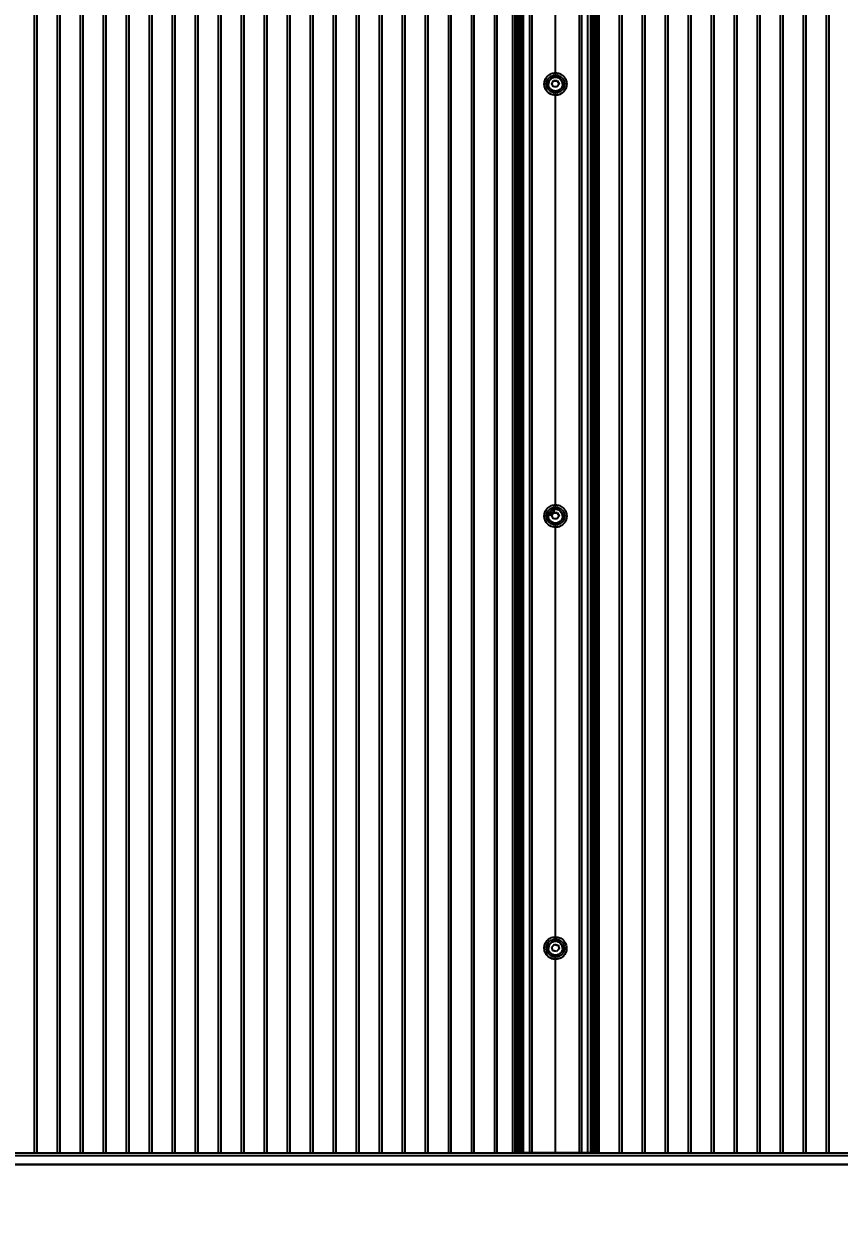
# Model space of a CAD drawing. Header units: millimetres. Extents: x 4625 to 14334, y 16216 to 31562.
# Drawn here: x 6418 to 7056, y 26834 to 27771 of the extents above; entities that cross this region are included whole.
import ezdxf

# ---------------------------------------------------------------- set-up
doc = ezdxf.new("R2010")
doc.units = ezdxf.units.MM
doc.header["$LTSCALE"] = 3
doc.layers.add('Default', color=7, linetype='Continuous')
doc.styles.get("Standard").update_dxf_attribs({"font": 'arial.ttf'})
doc.dimstyles.new('MATEUSZ', dxfattribs={"dimtxt": 35, "dimasz": 16, "dimexe": 0.18, "dimexo": 0.0625, "dimgap": 0.09, "dimtad": 0, "dimdec": 0, "dimdsep": 46, "dimtxsty": 'Standard', "dimblk": 'DOT', "dimcen": 0.09, "dimse1": 1, "dimse2": 1, "dimadec": 0, "dimazin": 0, "dimtfac": 1, "dimtdec": 0, "dimtofl": 0, "dimtmove": 0, "dimatfit": 3, "dimfxl": 1, "dimtolj": 1, "dimtzin": 0, "dimlwd": 9, "dimlwe": 9, "dimarcsym": 0})

# ---------------------------------------------------------------- blocks, each defined once
blk = doc.blocks.new('_Dot')
at = {"color": 0, "linetype": 'ByBlock', "lineweight": -2}
blk.add_line((-0.5, 0), (-1, 0), dxfattribs=at)
at = {"color": 0, "linetype": 'ByBlock', "const_width": 0.5}
blk.add_lwpolyline([(-0.25, 0, 1), (0.25, 0, 1)], format="xyb", close=True, dxfattribs=at)
blk = doc.blocks.new('*D31')
at = {"color": 0, "lineweight": 9, "transparency": 16777216}
for p, q in [((5803.89, 26303.39), (9576.19, 26303.39)), ((13713.73, 26303.39), (9941.43, 26303.39))]:
    blk.add_line(p, q, dxfattribs=at)
at = {"layer": 'Defpoints', "color": 0, "transparency": 16777216}
for p in [(5787.89, 28729.99), (13729.73, 28729.99), (13729.73, 26303.39)]:
    blk.add_point(p, dxfattribs=at)
at = {"color": 0, "lineweight": 9, "transparency": 16777216, "xscale": 16, "yscale": 16, "zscale": 16, "rotation": 180}
blk.add_blockref('_Dot', (5787.89, 26303.39), dxfattribs=at)
at = {"color": 0, "lineweight": 9, "transparency": 16777216, "xscale": 16, "yscale": 16, "zscale": 16}
blk.add_blockref('_Dot', (13729.73, 26303.39), dxfattribs=at)
at = {"color": 0, "transparency": 16777216, "insert": (9758.81, 26303.39), "char_height": 123, "attachment_point": 5}
blk.add_mtext('\\A1;7942', dxfattribs=at)

msp = doc.modelspace()

# ---------------------------------------------------------------- linework, layer by layer
at = {"layer": 'Default'}
for p, q in [((6426.31, 28706.81), (6426.31, 26887.25)), ((6428.31, 28706.81), (6428.31, 26887.25)), ((6444.31, 28706.81), (6444.31, 26887.25)), ((6446.31, 28706.81), (6446.31, 26887.25)), ((6462.31, 28706.81), (6462.31, 26887.25)), ((6464.31, 28706.81), (6464.31, 26887.25)), ((6480.31, 28706.81), (6480.31, 26887.25)), ((6482.31, 28706.81), (6482.31, 26887.25)), ((6498.31, 28706.81), (6498.31, 26887.25)), ((6500.31, 28706.81), (6500.31, 26887.25)), ((6516.31, 28706.81), (6516.31, 26887.25)), ((6518.31, 28706.81), (6518.31, 26887.25)), ((6534.31, 28706.81), (6534.31, 26887.25)), ((6536.31, 28706.81), (6536.31, 26887.25)), ((6552.31, 28706.81), (6552.31, 26887.25)), ((6554.31, 28706.81), (6554.31, 26887.25)), ((6570.31, 28706.81), (6570.31, 26887.25)), ((6572.31, 28706.81), (6572.31, 26887.25)), ((6588.31, 28706.81), (6588.31, 26887.25)), ((6590.31, 28706.81), (6590.31, 26887.25)), ((6606.31, 28706.81), (6606.31, 26887.25)), ((6608.31, 28706.81), (6608.31, 26887.25)), ((6624.31, 28706.81), (6624.31, 26887.25)), ((6626.31, 28706.81), (6626.31, 26887.25)), ((6642.31, 28706.81), (6642.31, 26887.25)), ((6644.31, 28706.81), (6644.31, 26887.25)), ((6660.31, 28706.81), (6660.31, 26887.25)), ((6662.31, 28706.81), (6662.31, 26887.25)), ((6678.31, 28706.81), (6678.31, 26887.25)), ((6680.31, 28706.81), (6680.31, 26887.25)), ((6696.31, 28706.81), (6696.31, 26887.25)), ((6698.31, 28706.81), (6698.31, 26887.25)), ((6714.31, 28706.81), (6714.31, 26887.25)), ((6716.31, 28706.81), (6716.31, 26887.25)), ((6732.31, 28706.81), (6732.31, 26887.25)), ((6734.31, 28706.81), (6734.31, 26887.25)), ((6750.31, 28706.81), (6750.31, 26887.25)), ((6752.31, 28706.81), (6752.31, 26887.25)), ((6768.31, 28706.81), (6768.31, 26887.25)), ((6770.31, 28706.81), (6770.31, 26887.25)), ((6786.31, 28706.81), (6786.31, 26887.25)), ((6788.31, 28706.81), (6788.31, 26887.25)), ((6800.64, 26887.39), (6800.64, 28706.95)), ((6802.64, 26887.84), (6802.64, 28707.4)), ((6804.14, 28707.83), (6804.14, 26888.27)), ((6804.14, 28707.47), (6804.14, 26887.91)), ((6804.26, 26887.98), (6804.26, 28707.54)), ((6804.95, 28707.9), (6804.95, 26888.34)), ((6805.89, 28707.74), (6805.89, 26888.19)), ((6805.89, 28707.54), (6805.89, 26887.98)), ((6806.64, 26887.98), (6806.64, 28707.54)), ((6807.64, 26887.98), (6807.64, 28707.54)), ((6809.14, 26888.09), (6809.14, 28707.64)), ((6813.89, 28707.82), (6813.89, 26888.27)), ((6815.64, 28707.82), (6815.64, 26888.26)), ((6852.64, 28707.82), (6852.64, 26888.26)), ((6854.39, 28707.82), (6854.39, 26888.27)), ((6859.14, 28707.64), (6859.14, 26888.09)), ((6861.64, 28707.54), (6861.64, 26887.98)), ((6862.39, 28707.74), (6862.39, 26888.19)), ((6862.39, 28707.54), (6862.39, 26887.98)), ((6863.33, 28707.9), (6863.33, 26888.34)), ((6864.03, 28707.54), (6864.03, 26887.98)), ((6864.14, 28707.83), (6864.14, 26888.27)), ((6865.64, 28707.4), (6865.64, 26887.84)), ((6865.97, 28706.81), (6865.97, 26887.25)), ((6867.64, 28706.95), (6867.64, 26887.39)), ((6867.97, 28706.81), (6867.97, 26887.25)), ((6883.97, 28706.81), (6883.97, 26887.25)), ((6885.97, 28706.81), (6885.97, 26887.25)), ((6901.97, 28706.81), (6901.97, 26887.25)), ((6903.97, 28706.81), (6903.97, 26887.25)), ((6919.97, 28706.81), (6919.97, 26887.25)), ((6921.97, 28706.81), (6921.97, 26887.25)), ((6937.97, 28706.81), (6937.97, 26887.25)), ((6939.97, 28706.81), (6939.97, 26887.25)), ((6955.97, 28706.81), (6955.97, 26887.25)), ((6957.97, 28706.81), (6957.97, 26887.25)), ((6973.97, 28706.81), (6973.97, 26887.25)), ((6975.97, 28706.81), (6975.97, 26887.25)), ((6991.97, 28706.81), (6991.97, 26887.25)), ((6993.97, 28706.81), (6993.97, 26887.25)), ((7009.97, 28706.81), (7009.97, 26887.25)), ((7011.97, 28706.81), (7011.97, 26887.25)), ((7027.97, 28706.81), (7027.97, 26887.25)), ((7029.97, 28706.81), (7029.97, 26887.25)), ((7045.97, 28706.81), (7045.97, 26887.25)), ((7047.97, 28706.81), (7047.97, 26887.25)), ((6834.14, 27729.49), (6834.14, 27858.17)), ((6831.25, 27724.08), (6832.7, 27726.58)), ((6832.7, 27726.58), (6832.7, 27726.76)), ((6832.7, 27726.58), (6835.58, 27726.58)), ((6835.58, 27726.58), (6835.58, 27726.76)), ((6835.58, 27726.58), (6837.03, 27724.08)), ((6834.14, 27391.56), (6834.14, 27718.51)), ((6831.25, 27386.16), (6832.7, 27388.65)), ((6832.7, 27388.65), (6835.58, 27388.65)), ((6835.58, 27388.65), (6837.03, 27386.16)), ((6834.14, 27053.64), (6834.14, 27380.59)), ((6831.33, 27048.88), (6833.29, 27050.99)), ((6834.99, 27045.48), (6832.18, 27046.13)), ((6833.29, 27050.99), (6833.29, 27051.17)), ((6833.29, 27050.99), (6836.11, 27050.35)), ((6836.95, 27047.59), (6834.99, 27045.48)), ((6836.11, 27050.35), (6836.95, 27047.59)), ((6834.14, 26888.54), (6834.14, 27042.66)), ((5955.81, 26887.98), (8502.31, 26887.98)), ((5955.81, 26885.99), (8502.31, 26885.99)), ((8474.06, 26878.9), (5987.8, 26878.9)), ((5987.83, 26878.91), (8474.03, 26878.91))]:
    msp.add_line(p, q, dxfattribs=at)
for points in [[(6834.14, 27715.36, 0), (6833.35, 27715.39, 0), (6832.55, 27715.5, 0), (6831.73, 27715.69, 0), (6830.92, 27715.97, 0), (6830.12, 27716.33, 0), (6829.35, 27716.78, 0), (6828.63, 27717.31, 0), (6827.95, 27717.91, 0), (6827.35, 27718.58, 0), (6826.82, 27719.31, 0), (6826.37, 27720.08, 0), (6826, 27720.87, 0), (6825.73, 27721.68, 0), (6825.54, 27722.5, 0), (6825.43, 27723.3, 0), (6825.39, 27724.08, 0), (6825.43, 27724.87, 0), (6825.54, 27725.67, 0), (6825.73, 27726.49, 0), (6826, 27727.3, 0), (6826.37, 27728.09, 0), (6826.82, 27728.86, 0), (6827.35, 27729.59, 0), (6827.95, 27730.26, 0), (6828.63, 27730.86, 0), (6829.35, 27731.39, 0), (6830.12, 27731.84, 0), (6830.92, 27732.2, 0), (6831.73, 27732.48, 0), (6832.55, 27732.67, 0), (6833.35, 27732.78, 0), (6834.14, 27732.81, 0), (6834.93, 27732.78, 0), (6835.73, 27732.67, 0), (6836.55, 27732.48, 0), (6837.36, 27732.2, 0), (6838.16, 27731.84, 0), (6838.93, 27731.39, 0), (6839.66, 27730.86, 0), (6840.33, 27730.26, 0), (6840.93, 27729.59, 0), (6841.46, 27728.86, 0), (6841.91, 27728.09, 0), (6842.28, 27727.3, 0), (6842.55, 27726.49, 0), (6842.74, 27725.67, 0), (6842.86, 27724.87, 0), (6842.89, 27724.08, 0), (6842.86, 27723.3, 0), (6842.74, 27722.5, 0), (6842.55, 27721.68, 0), (6842.28, 27720.87, 0), (6841.91, 27720.08, 0), (6841.46, 27719.31, 0), (6840.93, 27718.58, 0), (6840.33, 27717.91, 0), (6839.66, 27717.31, 0), (6838.93, 27716.78, 0), (6838.16, 27716.33, 0), (6837.36, 27715.97, 0), (6836.55, 27715.69, 0), (6835.73, 27715.5, 0), (6834.93, 27715.39, 0)], [(6834.14, 27717.1, 0), (6833.51, 27717.13, 0), (6832.87, 27717.22, 0), (6832.21, 27717.37, 0), (6831.56, 27717.59, 0), (6830.93, 27717.88, 0), (6830.31, 27718.24, 0), (6829.73, 27718.66, 0), (6829.19, 27719.15, 0), (6828.71, 27719.68, 0), (6828.28, 27720.26, 0), (6827.92, 27720.88, 0), (6827.63, 27721.51, 0), (6827.41, 27722.16, 0), (6827.26, 27722.81, 0), (6827.17, 27723.46, 0), (6827.14, 27724.08, 0), (6827.17, 27724.71, 0), (6827.26, 27725.36, 0), (6827.41, 27726.01, 0), (6827.63, 27726.66, 0), (6827.92, 27727.29, 0), (6828.28, 27727.91, 0), (6828.71, 27728.49, 0), (6829.19, 27729.02, 0), (6829.73, 27729.51, 0), (6830.31, 27729.93, 0), (6830.93, 27730.29, 0), (6831.56, 27730.58, 0), (6832.21, 27730.8, 0), (6832.87, 27730.95, 0), (6833.51, 27731.04, 0), (6834.14, 27731.07, 0), (6834.77, 27731.04, 0), (6835.41, 27730.95, 0), (6836.07, 27730.8, 0), (6836.72, 27730.58, 0), (6837.36, 27730.29, 0), (6837.97, 27729.93, 0), (6838.55, 27729.51, 0), (6839.09, 27729.02, 0), (6839.58, 27728.49, 0), (6840, 27727.91, 0), (6840.36, 27727.29, 0), (6840.65, 27726.66, 0), (6840.87, 27726.01, 0), (6841.02, 27725.36, 0), (6841.11, 27724.71, 0), (6841.14, 27724.08, 0), (6841.11, 27723.46, 0), (6841.02, 27722.81, 0), (6840.87, 27722.16, 0), (6840.65, 27721.51, 0), (6840.36, 27720.88, 0), (6840, 27720.26, 0), (6839.58, 27719.68, 0), (6839.09, 27719.15, 0), (6838.55, 27718.66, 0), (6837.97, 27718.24, 0), (6837.36, 27717.88, 0), (6836.72, 27717.59, 0), (6836.07, 27717.37, 0), (6835.41, 27717.22, 0), (6834.77, 27717.13, 0)], [(6834.14, 27377.43, 0), (6833.35, 27377.47, 0), (6832.55, 27377.58, 0), (6831.73, 27377.77, 0), (6830.92, 27378.04, 0), (6830.12, 27378.41, 0), (6829.35, 27378.85, 0), (6828.63, 27379.38, 0), (6827.95, 27379.99, 0), (6827.35, 27380.66, 0), (6826.82, 27381.38, 0), (6826.37, 27382.15, 0), (6826, 27382.95, 0), (6825.73, 27383.76, 0), (6825.54, 27384.57, 0), (6825.43, 27385.38, 0), (6825.39, 27386.16, 0), (6825.43, 27386.94, 0), (6825.54, 27387.75, 0), (6825.73, 27388.56, 0), (6826, 27389.37, 0), (6826.37, 27390.17, 0), (6826.82, 27390.94, 0), (6827.35, 27391.66, 0), (6827.95, 27392.33, 0), (6828.63, 27392.94, 0), (6829.35, 27393.47, 0), (6830.12, 27393.91, 0), (6830.92, 27394.28, 0), (6831.73, 27394.55, 0), (6832.55, 27394.74, 0), (6833.35, 27394.85, 0), (6834.14, 27394.89, 0), (6834.93, 27394.85, 0), (6835.73, 27394.74, 0), (6836.55, 27394.55, 0), (6837.36, 27394.28, 0), (6838.16, 27393.91, 0), (6838.93, 27393.47, 0), (6839.66, 27392.94, 0), (6840.33, 27392.33, 0), (6840.93, 27391.66, 0), (6841.46, 27390.94, 0), (6841.91, 27390.17, 0), (6842.28, 27389.37, 0), (6842.55, 27388.56, 0), (6842.74, 27387.75, 0), (6842.86, 27386.94, 0), (6842.89, 27386.16, 0), (6842.86, 27385.38, 0), (6842.74, 27384.57, 0), (6842.55, 27383.76, 0), (6842.28, 27382.95, 0), (6841.91, 27382.15, 0), (6841.46, 27381.38, 0), (6840.93, 27380.66, 0), (6840.33, 27379.99, 0), (6839.66, 27379.38, 0), (6838.93, 27378.85, 0), (6838.16, 27378.41, 0), (6837.36, 27378.04, 0), (6836.55, 27377.77, 0), (6835.73, 27377.58, 0), (6834.93, 27377.47, 0)], [(6834.14, 27379.18, 0), (6833.51, 27379.21, 0), (6832.87, 27379.29, 0), (6832.21, 27379.45, 0), (6831.56, 27379.67, 0), (6830.93, 27379.96, 0), (6830.31, 27380.32, 0), (6829.73, 27380.74, 0), (6829.19, 27381.22, 0), (6828.71, 27381.76, 0), (6828.28, 27382.34, 0), (6827.92, 27382.95, 0), (6827.63, 27383.59, 0), (6827.41, 27384.24, 0), (6827.26, 27384.89, 0), (6827.17, 27385.53, 0), (6827.14, 27386.16, 0), (6827.17, 27386.79, 0), (6827.26, 27387.43, 0), (6827.41, 27388.08, 0), (6827.63, 27388.73, 0), (6827.92, 27389.37, 0), (6828.28, 27389.98, 0), (6828.71, 27390.56, 0), (6829.19, 27391.1, 0), (6829.73, 27391.58, 0), (6830.31, 27392, 0), (6830.93, 27392.36, 0), (6831.56, 27392.65, 0), (6832.21, 27392.87, 0), (6832.87, 27393.03, 0), (6833.51, 27393.11, 0), (6834.14, 27393.14, 0), (6834.77, 27393.11, 0), (6835.41, 27393.03, 0), (6836.07, 27392.87, 0), (6836.72, 27392.65, 0), (6837.36, 27392.36, 0), (6837.97, 27392, 0), (6838.55, 27391.58, 0), (6839.09, 27391.1, 0), (6839.58, 27390.56, 0), (6840, 27389.98, 0), (6840.36, 27389.37, 0), (6840.65, 27388.73, 0), (6840.87, 27388.08, 0), (6841.02, 27387.43, 0), (6841.11, 27386.79, 0), (6841.14, 27386.16, 0), (6841.11, 27385.53, 0), (6841.02, 27384.89, 0), (6840.87, 27384.24, 0), (6840.65, 27383.59, 0), (6840.36, 27382.95, 0), (6840, 27382.34, 0), (6839.58, 27381.76, 0), (6839.09, 27381.22, 0), (6838.55, 27380.74, 0), (6837.97, 27380.32, 0), (6837.36, 27379.96, 0), (6836.72, 27379.67, 0), (6836.07, 27379.45, 0), (6835.41, 27379.29, 0), (6834.77, 27379.21, 0)], [(6836.09, 27056.74, 0), (6836.85, 27056.53, 0), (6837.61, 27056.25, 0), (6838.36, 27055.88, 0), (6839.09, 27055.43, 0), (6839.79, 27054.9, 0), (6840.44, 27054.29, 0), (6841.03, 27053.61, 0), (6841.55, 27052.88, 0), (6841.99, 27052.09, 0), (6842.35, 27051.26, 0), (6842.61, 27050.41, 0), (6842.79, 27049.56, 0), (6842.88, 27048.7, 0), (6842.88, 27047.87, 0), (6842.81, 27047.06, 0), (6842.67, 27046.29, 0), (6842.46, 27045.53, 0), (6842.17, 27044.77, 0), (6841.8, 27044.02, 0), (6841.35, 27043.29, 0), (6840.82, 27042.6, 0), (6840.21, 27041.95, 0), (6839.53, 27041.36, 0), (6838.79, 27040.84, 0), (6838, 27040.4, 0), (6837.17, 27040.05, 0), (6836.32, 27039.78, 0), (6835.47, 27039.61, 0), (6834.61, 27039.52, 0), (6833.77, 27039.51, 0), (6832.96, 27039.59, 0), (6832.19, 27039.73, 0), (6831.43, 27039.94, 0), (6830.67, 27040.22, 0), (6829.92, 27040.59, 0), (6829.19, 27041.04, 0), (6828.49, 27041.57, 0), (6827.84, 27042.18, 0), (6827.25, 27042.86, 0), (6826.73, 27043.6, 0), (6826.29, 27044.38, 0), (6825.93, 27045.21, 0), (6825.67, 27046.06, 0), (6825.49, 27046.91, 0), (6825.4, 27047.77, 0), (6825.4, 27048.6, 0), (6825.47, 27049.41, 0), (6825.61, 27050.18, 0), (6825.82, 27050.94, 0), (6826.11, 27051.7, 0), (6826.48, 27052.45, 0), (6826.93, 27053.18, 0), (6827.46, 27053.87, 0), (6828.07, 27054.52, 0), (6828.75, 27055.11, 0), (6829.49, 27055.63, 0), (6830.28, 27056.07, 0), (6831.11, 27056.42, 0), (6831.96, 27056.69, 0), (6832.82, 27056.86, 0), (6833.67, 27056.95, 0), (6834.51, 27056.96, 0), (6835.32, 27056.88, 0)], [(6835.7, 27055.04, 0), (6836.31, 27054.87, 0), (6836.92, 27054.65, 0), (6837.52, 27054.35, 0), (6838.1, 27053.99, 0), (6838.66, 27053.57, 0), (6839.18, 27053.08, 0), (6839.65, 27052.54, 0), (6840.07, 27051.95, 0), (6840.42, 27051.32, 0), (6840.71, 27050.66, 0), (6840.92, 27049.98, 0), (6841.06, 27049.29, 0), (6841.13, 27048.61, 0), (6841.13, 27047.94, 0), (6841.08, 27047.3, 0), (6840.96, 27046.68, 0), (6840.8, 27046.07, 0), (6840.57, 27045.47, 0), (6840.27, 27044.86, 0), (6839.91, 27044.28, 0), (6839.48, 27043.73, 0), (6839, 27043.21, 0), (6838.45, 27042.74, 0), (6837.86, 27042.32, 0), (6837.23, 27041.97, 0), (6836.57, 27041.69, 0), (6835.89, 27041.47, 0), (6835.2, 27041.33, 0), (6834.52, 27041.26, 0), (6833.85, 27041.26, 0), (6833.2, 27041.32, 0), (6832.58, 27041.43, 0), (6831.97, 27041.6, 0), (6831.36, 27041.83, 0), (6830.76, 27042.12, 0), (6830.18, 27042.48, 0), (6829.62, 27042.9, 0), (6829.1, 27043.39, 0), (6828.63, 27043.93, 0), (6828.21, 27044.52, 0), (6827.86, 27045.15, 0), (6827.57, 27045.81, 0), (6827.36, 27046.49, 0), (6827.22, 27047.18, 0), (6827.15, 27047.86, 0), (6827.15, 27048.53, 0), (6827.2, 27049.17, 0), (6827.32, 27049.79, 0), (6827.48, 27050.4, 0), (6827.71, 27051.01, 0), (6828.01, 27051.61, 0), (6828.37, 27052.19, 0), (6828.8, 27052.75, 0), (6829.28, 27053.26, 0), (6829.83, 27053.73, 0), (6830.42, 27054.15, 0), (6831.05, 27054.5, 0), (6831.71, 27054.78, 0), (6832.39, 27055, 0), (6833.08, 27055.14, 0), (6833.76, 27055.21, 0), (6834.43, 27055.21, 0), (6835.08, 27055.15, 0)]]:
    msp.add_polyline3d(points, close=True, dxfattribs=at)
for points in [[(6828.64, 27723.99, 0), (6828.67, 27724.52, 0), (6828.74, 27725.05, 0), (6828.88, 27725.58, 0), (6829.06, 27726.09, 0), (6829.3, 27726.59, 0), (6829.58, 27727.06, 0), (6829.9, 27727.49, 0), (6830.25, 27727.88, 0), (6830.64, 27728.23, 0), (6831.07, 27728.55, 0), (6831.54, 27728.83, 0), (6832.04, 27729.07, 0), (6832.55, 27729.25, 0), (6833.08, 27729.38, 0), (6833.62, 27729.46, 0), (6834.14, 27729.49, 0)], [(6832.2, 27732.51, 0), (6833.46, 27732.7, 0), (6834.69, 27732.71, 0), (6835.95, 27732.54, 0), (6837.23, 27732.17, 0)], [(6834.14, 27729.49, 0), (6834.67, 27729.46, 0), (6835.2, 27729.38, 0), (6835.73, 27729.25, 0), (6836.25, 27729.07, 0), (6836.74, 27728.83, 0), (6837.21, 27728.55, 0), (6837.64, 27728.23, 0), (6838.03, 27727.88, 0), (6838.38, 27727.49, 0), (6838.7, 27727.06, 0), (6838.99, 27726.59, 0), (6839.22, 27726.09, 0), (6839.41, 27725.58, 0), (6839.54, 27725.05, 0), (6839.61, 27724.52, 0), (6839.64, 27723.99, 0)], [(6834.14, 27715.27, 0), (6833.07, 27715.34, 0), (6831.97, 27715.54, 0), (6830.87, 27715.9, 0), (6829.8, 27716.42, 0), (6828.79, 27717.09, 0), (6827.88, 27717.91, 0), (6827.09, 27718.84, 0), (6826.44, 27719.86, 0), (6825.95, 27720.93, 0), (6825.62, 27722.04, 0), (6825.43, 27723.13, 0), (6825.39, 27724.19, 0), (6825.48, 27725.26, 0), (6825.72, 27726.36, 0), (6826.11, 27727.46, 0), (6826.65, 27728.52, 0)], [(6839.64, 27723.85, 0), (6839.61, 27724.38, 0), (6839.54, 27724.91, 0), (6839.41, 27725.44, 0), (6839.22, 27725.96, 0), (6838.99, 27726.45, 0), (6838.7, 27726.92, 0), (6838.38, 27727.35, 0), (6838.03, 27727.74, 0), (6837.64, 27728.09, 0), (6837.21, 27728.41, 0), (6836.74, 27728.69, 0), (6836.25, 27728.93, 0), (6835.73, 27729.11, 0), (6835.2, 27729.24, 0), (6834.67, 27729.32, 0), (6834.14, 27729.35, 0), (6833.62, 27729.32, 0), (6833.08, 27729.24, 0), (6832.55, 27729.11, 0), (6832.04, 27728.93, 0), (6831.54, 27728.69, 0), (6831.07, 27728.41, 0), (6830.64, 27728.09, 0), (6830.25, 27727.74, 0), (6829.9, 27727.35, 0), (6829.58, 27726.92, 0), (6829.3, 27726.45, 0), (6829.06, 27725.96, 0), (6828.88, 27725.44, 0), (6828.74, 27724.91, 0), (6828.67, 27724.38, 0), (6828.64, 27723.85, 0)], [(6834.14, 27718.51, 0), (6833.62, 27718.54, 0), (6833.08, 27718.62, 0), (6832.55, 27718.75, 0), (6832.04, 27718.93, 0), (6831.54, 27719.17, 0), (6831.07, 27719.45, 0), (6830.64, 27719.77, 0), (6830.25, 27720.12, 0), (6829.9, 27720.51, 0), (6829.58, 27720.94, 0), (6829.3, 27721.4, 0), (6829.06, 27721.9, 0), (6828.88, 27722.41, 0), (6828.74, 27722.94, 0), (6828.67, 27723.47, 0), (6828.64, 27723.99, 0)], [(6831.25, 27724.26, 0), (6832.7, 27726.76, 0)], [(6832.7, 27721.77, 0), (6831.25, 27724.26, 0)], [(6832.7, 27726.76, 0), (6835.58, 27726.76, 0)], [(6835.58, 27721.77, 0), (6832.7, 27721.77, 0)], [(6842.85, 27724.87, 0), (6842.89, 27724.03, 0), (6842.85, 27723.19, 0), (6842.73, 27722.33, 0), (6842.51, 27721.46, 0), (6842.2, 27720.6, 0), (6841.78, 27719.75, 0), (6841.27, 27718.95, 0), (6840.67, 27718.19, 0), (6839.99, 27717.51, 0), (6839.24, 27716.91, 0), (6838.43, 27716.39, 0), (6837.59, 27715.98, 0), (6836.72, 27715.66, 0), (6835.85, 27715.44, 0), (6834.98, 27715.31, 0), (6834.14, 27715.27, 0)], [(6839.64, 27723.99, 0), (6839.61, 27723.47, 0), (6839.54, 27722.94, 0), (6839.41, 27722.41, 0), (6839.22, 27721.9, 0), (6838.99, 27721.4, 0), (6838.7, 27720.94, 0), (6838.38, 27720.51, 0), (6838.03, 27720.12, 0), (6837.64, 27719.77, 0), (6837.21, 27719.45, 0), (6836.74, 27719.17, 0), (6836.25, 27718.93, 0), (6835.73, 27718.75, 0), (6835.2, 27718.62, 0), (6834.67, 27718.54, 0), (6834.14, 27718.51, 0)], [(6835.58, 27726.76, 0), (6837.03, 27724.26, 0)], [(6837.03, 27724.26, 0), (6835.58, 27721.77, 0)], [(6834.14, 27377.35, 0), (6833.02, 27377.42, 0), (6831.88, 27377.64, 0), (6830.73, 27378.04, 0), (6829.62, 27378.6, 0), (6828.58, 27379.33, 0), (6827.66, 27380.21, 0), (6826.87, 27381.21, 0), (6826.25, 27382.3, 0), (6825.8, 27383.44, 0), (6825.52, 27384.59, 0), (6825.4, 27385.71, 0), (6825.42, 27386.82, 0), (6825.6, 27387.95, 0), (6825.93, 27389.1, 0), (6826.44, 27390.23, 0), (6827.12, 27391.29, 0)], [(6828.64, 27386.07, 0), (6828.67, 27386.59, 0), (6828.74, 27387.12, 0), (6828.88, 27387.65, 0), (6829.06, 27388.17, 0), (6829.3, 27388.67, 0), (6829.58, 27389.13, 0), (6829.9, 27389.56, 0), (6830.25, 27389.95, 0), (6830.64, 27390.31, 0), (6831.07, 27390.63, 0), (6831.54, 27390.91, 0), (6832.04, 27391.14, 0), (6832.55, 27391.33, 0), (6833.08, 27391.46, 0), (6833.62, 27391.54, 0), (6834.14, 27391.56, 0)], [(6839.64, 27385.93, 0), (6839.61, 27386.45, 0), (6839.54, 27386.98, 0), (6839.41, 27387.51, 0), (6839.22, 27388.03, 0), (6838.99, 27388.53, 0), (6838.7, 27388.99, 0), (6838.38, 27389.42, 0), (6838.03, 27389.81, 0), (6837.64, 27390.17, 0), (6837.21, 27390.49, 0), (6836.74, 27390.77, 0), (6836.25, 27391, 0), (6835.73, 27391.19, 0), (6835.2, 27391.32, 0), (6834.67, 27391.4, 0), (6834.14, 27391.42, 0), (6833.62, 27391.4, 0), (6833.08, 27391.32, 0), (6832.55, 27391.19, 0), (6832.04, 27391, 0), (6831.54, 27390.77, 0), (6831.07, 27390.49, 0), (6830.64, 27390.17, 0), (6830.25, 27389.81, 0), (6829.9, 27389.42, 0), (6829.58, 27388.99, 0), (6829.3, 27388.53, 0), (6829.06, 27388.03, 0), (6828.88, 27387.51, 0), (6828.74, 27386.98, 0), (6828.67, 27386.45, 0), (6828.64, 27385.93, 0)], [(6834.14, 27380.59, 0), (6833.62, 27380.62, 0), (6833.08, 27380.69, 0), (6832.55, 27380.82, 0), (6832.04, 27381.01, 0), (6831.54, 27381.24, 0), (6831.07, 27381.52, 0), (6830.64, 27381.84, 0), (6830.25, 27382.19, 0), (6829.9, 27382.58, 0), (6829.58, 27383.01, 0), (6829.3, 27383.48, 0), (6829.06, 27383.97, 0), (6828.88, 27384.49, 0), (6828.74, 27385.01, 0), (6828.67, 27385.55, 0), (6828.64, 27386.07, 0)], [(6830.15, 27386.38, 0), (6830.25, 27387.01, 0), (6830.47, 27387.65, 0), (6830.62, 27387.96, 0), (6830.8, 27388.27, 0), (6831, 27388.55, 0), (6831.24, 27388.82, 0), (6831.49, 27389.07, 0), (6831.77, 27389.29, 0), (6832.07, 27389.49, 0), (6832.37, 27389.66, 0), (6833.01, 27389.9, 0), (6833.65, 27390.04, 0)], [(6831.25, 27386.34, 0), (6832.7, 27388.83, 0)], [(6832.7, 27383.84, 0), (6831.25, 27386.34, 0)], [(6832.7, 27388.83, 0), (6835.58, 27388.83, 0)], [(6835.58, 27383.84, 0), (6832.7, 27383.84, 0)], [(6834.14, 27391.56, 0), (6834.67, 27391.54, 0), (6835.2, 27391.46, 0), (6835.73, 27391.33, 0), (6836.25, 27391.14, 0), (6836.74, 27390.91, 0), (6837.21, 27390.63, 0), (6837.64, 27390.31, 0), (6838.03, 27389.95, 0), (6838.38, 27389.56, 0), (6838.7, 27389.13, 0), (6838.99, 27388.67, 0), (6839.22, 27388.17, 0), (6839.41, 27387.65, 0), (6839.54, 27387.12, 0), (6839.61, 27386.59, 0), (6839.64, 27386.07, 0)], [(6842.63, 27388.18, 0), (6842.81, 27387.23, 0), (6842.89, 27386.31, 0), (6842.86, 27385.4, 0), (6842.74, 27384.47, 0), (6842.51, 27383.52, 0), (6842.16, 27382.58, 0), (6841.69, 27381.66, 0), (6841.11, 27380.8, 0), (6840.42, 27380, 0), (6839.65, 27379.29, 0), (6838.79, 27378.68, 0), (6837.89, 27378.19, 0), (6836.95, 27377.81, 0), (6836, 27377.55, 0), (6835.06, 27377.4, 0), (6834.14, 27377.35, 0)], [(6839.64, 27386.07, 0), (6839.61, 27385.55, 0), (6839.54, 27385.01, 0), (6839.41, 27384.49, 0), (6839.22, 27383.97, 0), (6838.99, 27383.48, 0), (6838.7, 27383.01, 0), (6838.38, 27382.58, 0), (6838.03, 27382.19, 0), (6837.64, 27381.84, 0), (6837.21, 27381.52, 0), (6836.74, 27381.24, 0), (6836.25, 27381.01, 0), (6835.73, 27380.82, 0), (6835.2, 27380.69, 0), (6834.67, 27380.62, 0), (6834.14, 27380.59, 0)], [(6835.58, 27388.83, 0), (6837.03, 27386.34, 0)], [(6837.03, 27386.34, 0), (6835.58, 27383.84, 0)], [(6842.78, 27049.55, 0), (6842.88, 27048.49, 0), (6842.86, 27047.46, 0), (6842.73, 27046.48, 0), (6842.49, 27045.54, 0), (6842.13, 27044.59, 0), (6841.64, 27043.66, 0), (6841.03, 27042.77, 0), (6840.3, 27041.95, 0), (6839.46, 27041.22, 0), (6838.52, 27040.59, 0), (6837.51, 27040.1, 0), (6836.46, 27039.73, 0), (6835.39, 27039.51, 0), (6834.33, 27039.42, 0), (6833.3, 27039.46, 0), (6832.32, 27039.61, 0), (6831.38, 27039.87, 0), (6830.43, 27040.24, 0), (6829.51, 27040.75, 0), (6828.63, 27041.37, 0), (6827.81, 27042.12, 0), (6827.09, 27042.98, 0), (6826.48, 27043.93, 0), (6826, 27044.94, 0), (6825.66, 27045.99, 0), (6825.46, 27047.06, 0), (6825.39, 27048.11, 0), (6825.45, 27049.13, 0), (6825.61, 27050.1, 0), (6825.88, 27051.04, 0), (6826.28, 27051.99, 0), (6826.8, 27052.9, 0)], [(6828.64, 27048.14, 0), (6828.67, 27048.67, 0), (6828.74, 27049.2, 0), (6828.88, 27049.73, 0), (6829.06, 27050.25, 0), (6829.3, 27050.74, 0), (6829.58, 27051.21, 0), (6829.9, 27051.64, 0), (6830.25, 27052.03, 0), (6830.64, 27052.38, 0), (6831.07, 27052.7, 0), (6831.54, 27052.98, 0), (6832.04, 27053.22, 0), (6832.55, 27053.4, 0), (6833.08, 27053.53, 0), (6833.62, 27053.61, 0), (6834.14, 27053.64, 0)], [(6839.64, 27048, 0), (6839.61, 27048.53, 0), (6839.54, 27049.06, 0), (6839.41, 27049.59, 0), (6839.22, 27050.11, 0), (6838.99, 27050.6, 0), (6838.7, 27051.07, 0), (6838.38, 27051.5, 0), (6838.03, 27051.89, 0), (6837.64, 27052.24, 0), (6837.21, 27052.56, 0), (6836.74, 27052.84, 0), (6836.25, 27053.08, 0), (6835.73, 27053.26, 0), (6835.2, 27053.39, 0), (6834.67, 27053.47, 0), (6834.14, 27053.5, 0), (6833.62, 27053.47, 0), (6833.08, 27053.39, 0), (6832.55, 27053.26, 0), (6832.04, 27053.08, 0), (6831.54, 27052.84, 0), (6831.07, 27052.56, 0), (6830.64, 27052.24, 0), (6830.25, 27051.89, 0), (6829.9, 27051.5, 0), (6829.58, 27051.07, 0), (6829.3, 27050.6, 0), (6829.06, 27050.11, 0), (6828.88, 27049.59, 0), (6828.74, 27049.06, 0), (6828.67, 27048.53, 0), (6828.64, 27048, 0)], [(6834.14, 27042.66, 0), (6833.62, 27042.69, 0), (6833.08, 27042.77, 0), (6832.55, 27042.9, 0), (6832.04, 27043.08, 0), (6831.54, 27043.32, 0), (6831.07, 27043.6, 0), (6830.64, 27043.92, 0), (6830.25, 27044.27, 0), (6829.9, 27044.66, 0), (6829.58, 27045.09, 0), (6829.3, 27045.55, 0), (6829.06, 27046.05, 0), (6828.88, 27046.56, 0), (6828.74, 27047.09, 0), (6828.67, 27047.62, 0), (6828.64, 27048.14, 0)], [(6831.33, 27049.06, 0), (6833.29, 27051.17, 0)], [(6832.18, 27046.3, 0), (6831.33, 27049.06, 0)], [(6834.99, 27045.66, 0), (6832.18, 27046.3, 0)], [(6833.29, 27051.17, 0), (6836.11, 27050.52, 0)], [(6834.14, 27053.64, 0), (6834.67, 27053.61, 0), (6835.2, 27053.53, 0), (6835.73, 27053.4, 0), (6836.25, 27053.22, 0), (6836.74, 27052.98, 0), (6837.21, 27052.7, 0), (6837.64, 27052.38, 0), (6838.03, 27052.03, 0), (6838.38, 27051.64, 0), (6838.7, 27051.21, 0), (6838.99, 27050.74, 0), (6839.22, 27050.25, 0), (6839.41, 27049.73, 0), (6839.54, 27049.2, 0), (6839.61, 27048.67, 0), (6839.64, 27048.14, 0)], [(6839.64, 27048.14, 0), (6839.61, 27047.62, 0), (6839.54, 27047.09, 0), (6839.41, 27046.56, 0), (6839.22, 27046.05, 0), (6838.99, 27045.55, 0), (6838.7, 27045.09, 0), (6838.38, 27044.66, 0), (6838.03, 27044.27, 0), (6837.64, 27043.92, 0), (6837.21, 27043.6, 0), (6836.74, 27043.32, 0), (6836.25, 27043.08, 0), (6835.73, 27042.9, 0), (6835.2, 27042.77, 0), (6834.67, 27042.69, 0), (6834.14, 27042.66, 0)], [(6836.95, 27047.77, 0), (6834.99, 27045.66, 0)], [(6836.11, 27050.52, 0), (6836.95, 27047.77, 0)], [(6804.95, 26888.34, 0), (6834.14, 26888.54, 0)], [(6816.52, 26888.33, 0), (6851.76, 26888.33, 0)], [(6834.14, 26888.54, 0), (6863.33, 26888.34, 0)]]:
    msp.add_polyline3d(points, dxfattribs=at)

# ---------------------------------------------------------------- dimensions: what is measured, and where the dimension line sits
dim = msp.add_linear_dim(base=(13729.73, 26303.39), p1=(5787.89, 28729.99), p2=(13729.73, 28729.99), dimstyle='MATEUSZ', override={"dimtxt": 123})
dim.commit()
dim.dimension.update_dxf_attribs({"geometry": '*D31', "text_midpoint": (9758.81, 26303.39)})

doc.saveas('drawing.dxf')
